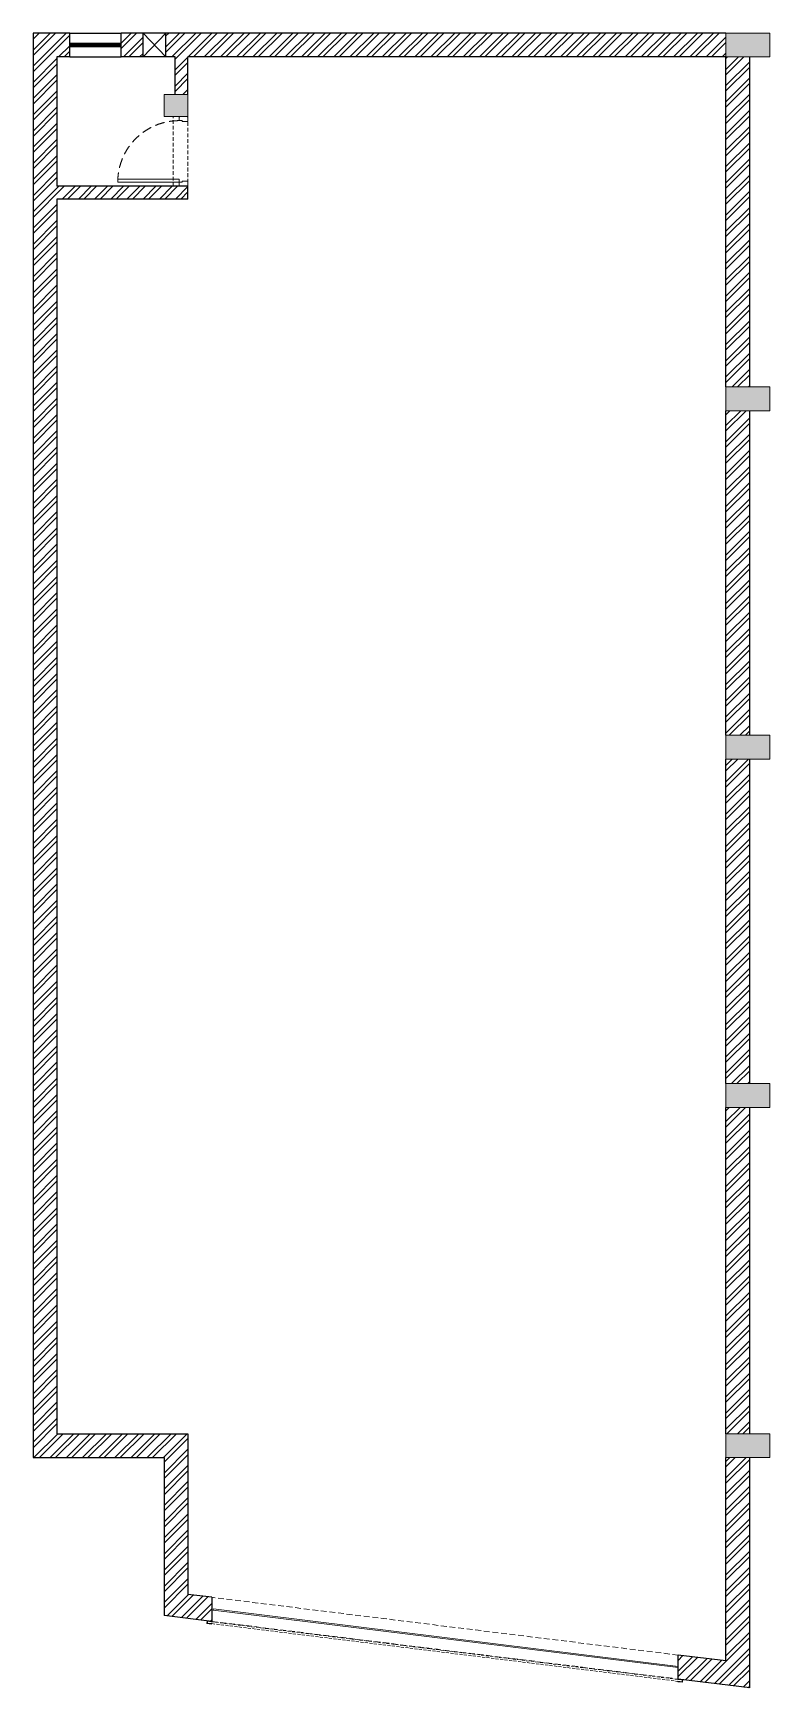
# Model space of a CAD drawing. Header units: feet. Extents: x -2407 to 5633, y -12774 to 5278.
import ezdxf

# ---------------------------------------------------------------- set-up
doc = ezdxf.new("R2010")
doc.units = ezdxf.units.FT
doc.header["$LTSCALE"] = 33
doc.header["$MEASUREMENT"] = 0
for name, pattern in [('a_p6_plan_L18$0$HIDDEN', [0.375, 0.25, -0.125]), ('HIDDEN', [9.525, 6.35, -3.175]), ('HIDDEN2', [4.7625, 3.175, -1.5875]), ('HIDDENX2', [0.75, 0.5, -0.25])]:
    doc.linetypes.add(name, pattern=pattern)
for name, color, linetype, lineweight in [('A-COL', 243, 'Continuous', 9), ('A-Glazing', 4, 'Continuous', 20), ('A-shutter', 8, 'Continuous', 18), ('beam', 90, 'Continuous', 9), ('column hatch', 5, 'Continuous', 0), ('Door', 2, 'Continuous', 13), ('LENS-DOOR', 34, 'Continuous', 20), ('LENS_CURTAIN', 5, 'a_p6_plan_L18$0$HIDDEN', 9), ('LN-HATCH', 251, 'Continuous', 0), ('rolling shutter', 1, 'Continuous', 5)]:
    doc.layers.add(name, color=color, linetype=linetype, lineweight=lineweight)
doc.layers.add('A-WALL', color=1, linetype='Continuous')
doc.layers.add('AREALINE', color=10, linetype='Continuous')

# ---------------------------------------------------------------- blocks, each defined once
blk = doc.blocks.new('*U4')
at = {"layer": 'LENS-DOOR'}
for p, q in [((548121, 1779245), (548121, 1778574)), ((548121, 1779245), (548152, 1779245)), ((548152, 1778574), (548152, 1779245)), ((547437, 1778569), (547443, 1778569)), ((547437, 1778484), (547437, 1778569)), ((547443, 1778574), (547479, 1778574)), ((547443, 1778569), (547443, 1778574)), ((547479, 1778540), (547479, 1778574)), ((547479, 1778540), (547490, 1778540)), ((547490, 1778478), (547490, 1778540)), ((548121, 1778574), (548152, 1778574)), ((548144, 1778478), (548144, 1778540)), ((548155, 1778540), (548144, 1778540)), ((548192, 1778574), (548155, 1778574)), ((548155, 1778540), (548155, 1778574)), ((548192, 1778569), (548192, 1778574)), ((548197, 1778569), (548192, 1778569)), ((548197, 1778484), (548197, 1778569)), ((547437, 1778484), (547443, 1778484)), ((547443, 1778478), (547443, 1778484)), ((547443, 1778478), (547490, 1778478)), ((548192, 1778478), (548144, 1778478)), ((548192, 1778478), (548192, 1778484)), ((548197, 1778484), (548192, 1778484))]:
    blk.add_line(p, q, dxfattribs=at)
at = {"layer": 'LENS-DOOR', "color": 7, "linetype": 'HIDDEN2'}
blk.add_ellipse((548152, 1778574), major_axis=(-670, 0), ratio=1, start_param=-1.570791, end_param=0.051209, dxfattribs=at)
blk = doc.blocks.new('*U5')
at = {"layer": 'A-shutter', "color": 5, "ltscale": 10}
for points in [[(41038450, -1561539), (41038450, -1561544), (41038405, -1561544), (41038405, -1561564), (41038450, -1561564), (41038450, -1561569), (41038400, -1561569), (41038400, -1561539)], [(41043579, -1561539), (41043579, -1561544), (41043624, -1561544), (41043624, -1561564), (41043579, -1561564), (41043579, -1561569), (41043629, -1561569), (41043629, -1561539)]]:
    blk.add_lwpolyline(points, close=True, dxfattribs=at)
at = {"layer": 'A-shutter', "color": 5, "linetype": 'HIDDENX2', "ltscale": 2}
blk.add_lwpolyline([(41038405, -1561544), (41038405, -1561564), (41043624, -1561564), (41043624, -1561544)], close=True, dxfattribs=at)

msp = doc.modelspace()

# ---------------------------------------------------------------- hatches: boundary and pattern name
at = {"layer": 'column hatch'}
h = msp.add_hatch(color=8, dxfattribs=at)
h.dxf.hatch_style = 1
h.paths.add_polyline_path([(5633, 5278), (5153, 5278), (5153, 5018), (5633, 5018)])
h.paths.add_polyline_path([(-717, 4608), (-977, 4608), (-977, 4368), (-717, 4368)])
h.paths.add_polyline_path([(5633, 1418), (5153, 1418), (5153, 1158), (5633, 1158)])
h.paths.add_polyline_path([(5633, -2382), (5153, -2382), (5153, -2642), (5633, -2642)])
h.paths.add_polyline_path([(5633, -6182), (5153, -6182), (5153, -6442), (5633, -6442)])
h.paths.add_polyline_path([(5633, -10002), (5153, -10002), (5153, -10262), (5633, -10262)])
at = {"layer": 'LN-HATCH'}
h = msp.add_hatch(dxfattribs=at)
h.set_pattern_fill('ANSI32', color=256, scale=333, angle=180)
h.set_pattern_definition([(225, (-11691660.89, 5494183.69), (88.2999593, -88.2999593), []), (225, (-11691719.75, 5494183.69), (88.2999593, -88.2999593), [])])
h.paths.add_polyline_path([(5153, 5278), (-957, 5278), (-957, 5018), (-857, 5018), (-857, 4608), (-717, 4608), (-717, 5018), (5153, 5018)])
h.paths.add_polyline_path([(5413, 5018), (5153, 5018), (5153, 1418), (5413, 1418)])
h.paths.add_polyline_path([(5413, 1158), (5153, 1158), (5153, -2382), (5413, -2382)])
h.paths.add_polyline_path([(5413, -2642), (5153, -2642), (5153, -6182), (5413, -6182)])
h.paths.add_polyline_path([(5413, -6442), (5153, -6442), (5153, -10002), (5413, -10002)])
h.paths.add_polyline_path([(5413, -10262), (5153, -10262), (5153, -12480), (4633, -12416), (4633, -12678), (5413, -12774)])
h.paths.add_polyline_path([(-717, -10002), (-2147, -10002), (-2147, 3468), (-717, 3468), (-717, 3608), (-2147, 3608), (-2147, 5018), (-2007, 5018), (-2007, 5278), (-2407, 5278), (-2407, -10262), (-977, -10262), (-977, -11984), (-457, -12048), (-457, -11786), (-717, -11754)])
h.paths.add_polyline_path([(-1207, 5278), (-1447, 5278), (-1447, 5018), (-1207, 5018)], flags=17)

# ---------------------------------------------------------------- linework, layer by layer
at = {"layer": 'A-COL'}
msp.add_line((5153, 5018), (5633, 5018), dxfattribs=at)
for points in [[(5153, 5278), (5633, 5278), (5633, 5018), (5153, 5018), (5153, 5278)], [(-717, 4608), (-977, 4608), (-977, 4368), (-717, 4368), (-717, 4608)], [(5153, 1418), (5633, 1418), (5633, 1158), (5153, 1158), (5153, 1418)], [(5153, -2382), (5633, -2382), (5633, -2642), (5153, -2642), (5153, -2382)], [(5153, -6182), (5633, -6182), (5633, -6442), (5153, -6442), (5153, -6182)], [(5153, -10002), (5633, -10002), (5633, -10262), (5153, -10262), (5153, -10002)]]:
    msp.add_lwpolyline(points, dxfattribs=at)
at = {"layer": 'A-Glazing'}
msp.add_lwpolyline([(-440, -11913), (4633, -12541), (4633, -12553), (-442, -11925)], close=True, dxfattribs=at)
at = {"layer": 'A-WALL'}
for p, q in [((-2007, 5278), (-2407, 5278)), ((-2407, 5278), (-2407, -10262)), ((-2007, 5018), (-2007, 5278)), ((-2007, 5278), (-1447, 5278)), ((5153, 5278), (-1447, 5278)), ((-1447, 5018), (-1447, 5278)), ((-1207, 5278), (-957, 5018)), ((-957, 5018), (-957, 5278)), ((-2007, 5018), (-2147, 5018)), ((-2147, 5018), (-2147, 3608)), ((-2007, 5018), (-1447, 5018)), ((-857, 5018), (-1447, 5018)), ((-857, 4608), (-857, 5018)), ((-717, 4608), (-717, 5018)), ((5153, 5018), (-717, 5018)), ((5153, 1418), (5153, 5018)), ((5413, 1418), (5413, 5018)), ((-717, 3608), (-2147, 3608)), ((-717, 3468), (-2147, 3468)), ((-2147, 3468), (-2147, -10002)), ((-717, 3468), (-717, 3608)), ((5153, -2382), (5153, 1158)), ((5413, -2382), (5413, 1158)), ((5153, -6182), (5153, -2642)), ((5413, -6182), (5413, -2642)), ((5153, -10002), (5153, -6442)), ((5413, -10002), (5413, -6442)), ((-2147, -10002), (-717, -10002)), ((-717, -10002), (-717, -11754)), ((-2407, -10262), (-977, -10262)), ((-977, -10262), (-977, -11984)), ((5153, -12480), (5153, -10262)), ((5413, -12774), (5413, -10262)), ((-457, -11786), (-717, -11754)), ((-457, -11786), (-457, -12048)), ((-457, -12048), (-977, -11984)), ((4633, -12678), (4633, -12416)), ((5153, -12480), (4633, -12416)), ((5413, -12774), (4633, -12678))]:
    msp.add_line(p, q, dxfattribs=at)
at = {"layer": 'A-WALL', "const_width": 53.7}
msp.add_lwpolyline([(-1447, 5148), (-2007, 5148)], dxfattribs=at)
at = {"layer": 'AREALINE'}
for q in [(-1207, 5278), (-957, 5278)]:
    msp.add_line((-1207, 5018), q, dxfattribs=at)
at = {"layer": 'beam', "linetype": 'HIDDEN', "ltscale": 0.3}
msp.add_lwpolyline([(-457, -11786), (-457, -12048), (4633, -12678), (4633, -12416)], close=True, dxfattribs=at)
at = {"layer": 'LENS_CURTAIN', "ltscale": 5}
msp.add_lwpolyline([(-877, 4368), (-717, 4368), (-717, 3608), (-877, 3608)], close=True, dxfattribs=at)

# ---------------------------------------------------------------- block references
at = {"layer": 'Door', "xscale": -1, "rotation": 90}
msp.add_blockref('*U4', (1777761, 551805), dxfattribs=at)
at = {"layer": 'rolling shutter', "rotation": 352.9506953129898}
msp.add_blockref('*U5', (-40537057, 6574066, 51149), dxfattribs=at)

doc.saveas('drawing.dxf')
